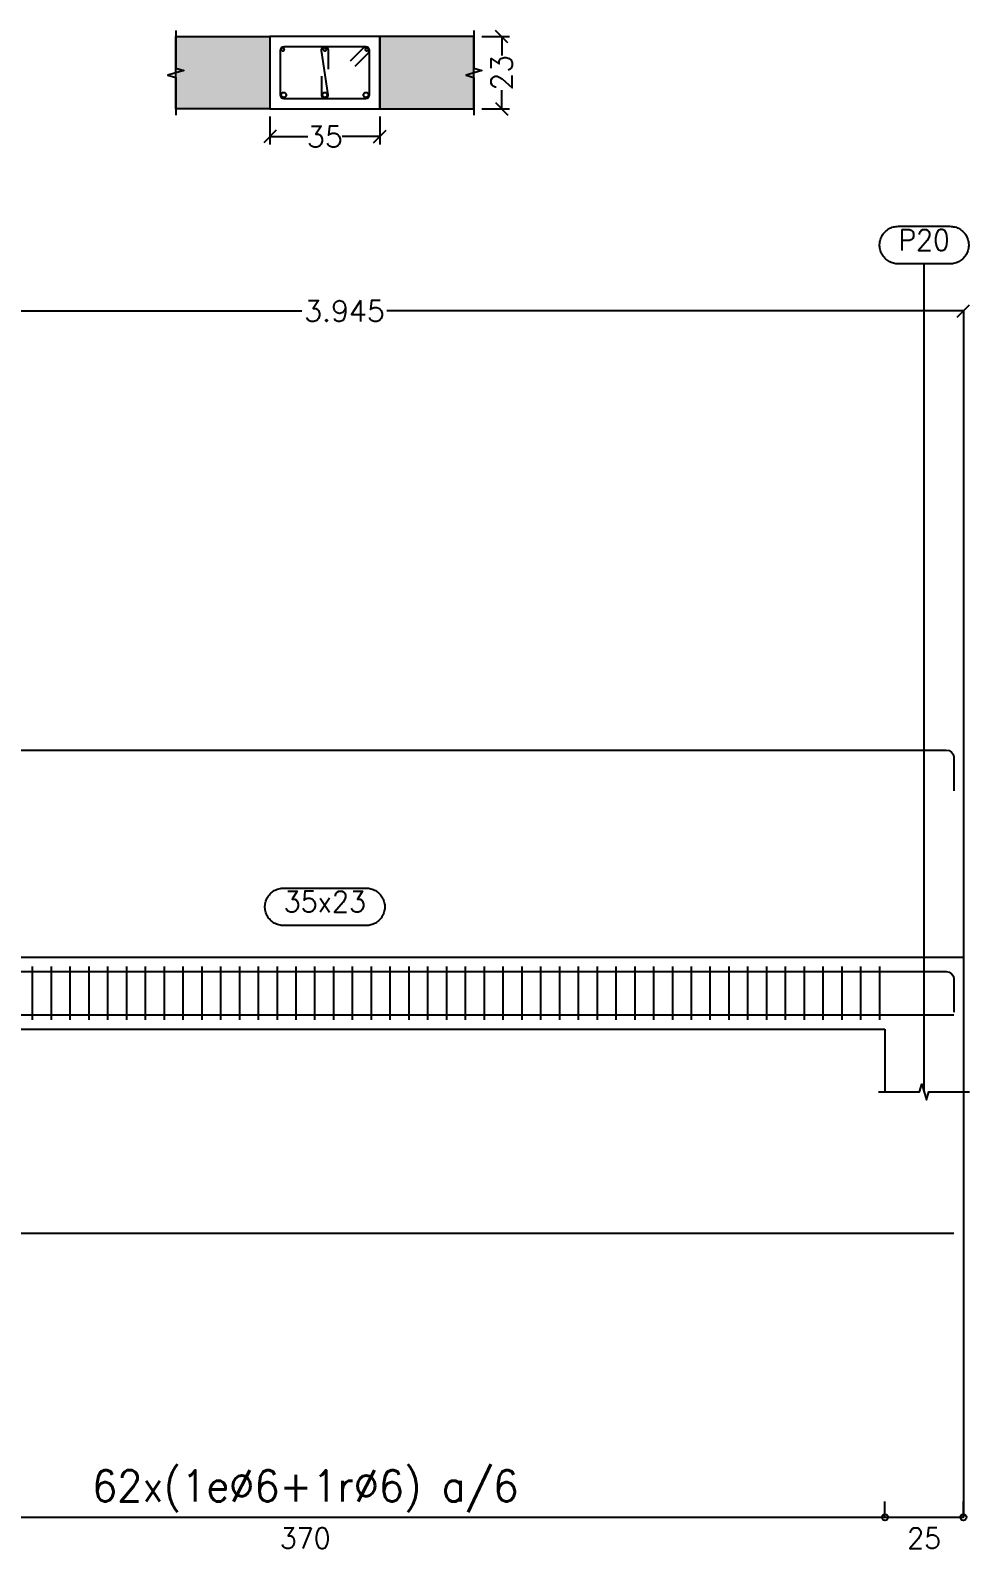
# Model space of a CAD drawing. Header units: millimetres. Extents: x 2071 to 2712, y 1262 to 1380.
# Drawn here: x 2457.53 to 2463.52, y 1278.93 to 1288.61 of the extents above; entities that cross this region are included whole.
import ezdxf
from ezdxf.enums import TextEntityAlignment as Align

# ---------------------------------------------------------------- set-up
doc = ezdxf.new("R2010")
doc.units = ezdxf.units.MM
doc.layers.add('.pormenores', color=8, linetype='Continuous')
doc.layers.add('POR_COT_COMPRIMENTO_PROJECTADO', color=122, linetype='Continuous', lineweight=0)
doc.layers.add('SEC_COTAS_SEC_DIM_VIGA', color=122, linetype='Continuous', lineweight=0)
doc.styles.add('CYPETXT_0.2_romans', font='ROMANS__.TTF', dxfattribs={"height": 0.133333})
doc.styles.add('CYPETXT_romans', font='ROMANS__.TTF', dxfattribs={"height": 0.2})
doc.dimstyles.new('cype_oblique', dxfattribs={"dimtxt": 0.18, "dimasz": 0.18, "dimexe": 0.05, "dimexo": 0.05, "dimgap": 0, "dimtad": 0, "dimdec": 4, "dimzin": 0, "dimdsep": 46, "dimtxsty": 'CYPETXT_0.2_romans', "dimblk": 'OBLIQUE', "dimtsz": 0.04, "dimcen": 0.09, "dimadec": 0, "dimazin": 0, "dimtfac": 1, "dimtdec": 4, "dimtofl": 0, "dimtmove": 2, "dimatfit": 3, "dimfxl": 1, "dimtolj": 1, "dimtzin": 0, "dimarcsym": 0})

# ---------------------------------------------------------------- blocks, each defined once
blk = doc.blocks.new('*D203')
at = {"layer": 'Defpoints', "color": 0, "transparency": 16777216}
for p in [(2459.056, 1288.1073), (2459.756, 1288.1073), (2459.756, 1287.9299)]:
    blk.add_point(p, dxfattribs=at)
at = {"layer": 'SEC_COTAS_SEC_DIM_VIGA', "color": 0, "lineweight": -2, "transparency": 16777216}
for p, q in [((2459.056, 1288.0573), (2459.056, 1287.8799)), ((2459.756, 1288.0573), (2459.756, 1287.8799)), ((2459.096, 1287.9699), (2459.016, 1287.8899)), ((2459.056, 1287.9299), (2459.2965, 1287.9299)), ((2459.756, 1287.9299), (2459.5155, 1287.9299)), ((2459.716, 1287.8899), (2459.796, 1287.9699))]:
    blk.add_line(p, q, dxfattribs=at)
at = {"layer": 'SEC_COTAS_SEC_DIM_VIGA', "color": 0, "transparency": 16777216, "insert": (2459.406, 1287.9299), "char_height": 0.13333, "attachment_point": 5, "style": 'CYPETXT_0.2_romans'}
blk.add_mtext('\\A1;35', dxfattribs=at)
blk = doc.blocks.new('_OBLIQUE')
at = {"color": 0, "linetype": 'ByBlock'}
blk.add_line((-0.5, -0.5), (0.5, 0.5), dxfattribs=at)
blk = doc.blocks.new('*D204')
at = {"layer": 'Defpoints', "color": 0, "transparency": 16777216}
for p in [(2460.356, 1288.5673), (2460.5333, 1288.5673), (2460.356, 1288.1073)]:
    blk.add_point(p, dxfattribs=at)
at = {"layer": 'SEC_COTAS_SEC_DIM_VIGA', "color": 0, "lineweight": -2, "transparency": 16777216}
for p, q in [((2460.5733, 1288.5273), (2460.4933, 1288.6073)), ((2460.406, 1288.5673), (2460.5833, 1288.5673)), ((2460.5333, 1288.5673), (2460.5333, 1288.4478)), ((2460.5333, 1288.1073), (2460.5333, 1288.2267)), ((2460.406, 1288.1073), (2460.5833, 1288.1073)), ((2460.4933, 1288.1473), (2460.5733, 1288.0673))]:
    blk.add_line(p, q, dxfattribs=at)
at = {"layer": 'SEC_COTAS_SEC_DIM_VIGA', "color": 0, "transparency": 16777216, "insert": (2460.5333, 1288.3373), "char_height": 0.13333, "attachment_point": 5, "rotation": 90, "style": 'CYPETXT_0.2_romans'}
blk.add_mtext('\\A1;23', dxfattribs=at)
blk = doc.blocks.new('*D206')
at = {"layer": 'Defpoints', "color": 0, "transparency": 16777216}
for p in [(2455.586, 1286.8179), (2455.586, 1286.8179), (2463.476, 1286.8179)]:
    blk.add_point(p, dxfattribs=at)
at = {"layer": 'POR_COT_COMPRIMENTO_PROJECTADO', "color": 0, "lineweight": -2, "transparency": 16777216}
for p, q in [((2455.626, 1286.8579), (2455.546, 1286.7779)), ((2463.436, 1286.7779), (2463.516, 1286.8579)), ((2455.586, 1286.8179), (2455.586, 1286.8179)), ((2455.586, 1286.8179), (2459.2602, 1286.8179)), ((2463.476, 1286.8179), (2459.8018, 1286.8179)), ((2463.476, 1286.8179), (2463.476, 1286.8179))]:
    blk.add_line(p, q, dxfattribs=at)
at = {"layer": 'POR_COT_COMPRIMENTO_PROJECTADO', "color": 0, "transparency": 16777216, "insert": (2459.531, 1286.8179), "char_height": 0.13333, "attachment_point": 5, "style": 'CYPETXT_0.2_romans'}
blk.add_mtext('\\A1;3.945', dxfattribs=at)

msp = doc.modelspace()

# ---------------------------------------------------------------- hatches: boundary and pattern name
at = {"layer": '.pormenores', "true_color": 0xdad7d3}
for points in [[(2458.45598, 1288.56726), (2459.05598, 1288.56726), (2459.05598, 1288.10726), (2458.45598, 1288.10726)], [(2460.35598, 1288.56726), (2459.75598, 1288.56726), (2459.75598, 1288.10726), (2460.35598, 1288.10726)]]:
    msp.add_hatch(color=254, dxfattribs=at).paths.add_polyline_path(points, flags=0)

# ---------------------------------------------------------------- linework, layer by layer
at = {"layer": '.pormenores'}
for p, q in [((2463.22598, 1286.81793), (2463.22598, 1287.11793)), ((2463.22598, 1281.83833), (2463.22598, 1286.81793)), ((2463.47598, 1286.81793), (2463.47598, 1279.12595)), ((2455.83598, 1282.69833), (2462.97598, 1282.69833)), ((2457.54098, 1282.63833), (2457.54098, 1282.29833)), ((2457.66098, 1282.63833), (2457.66098, 1282.29833)), ((2457.78098, 1282.63833), (2457.78098, 1282.29833)), ((2457.90098, 1282.63833), (2457.90098, 1282.29833)), ((2458.02098, 1282.63833), (2458.02098, 1282.29833)), ((2458.14098, 1282.63833), (2458.14098, 1282.29833)), ((2458.26098, 1282.63833), (2458.26098, 1282.29833)), ((2458.38098, 1282.63833), (2458.38098, 1282.29833)), ((2458.50098, 1282.63833), (2458.50098, 1282.29833)), ((2458.62098, 1282.63833), (2458.62098, 1282.29833)), ((2458.74098, 1282.63833), (2458.74098, 1282.29833)), ((2458.86098, 1282.63833), (2458.86098, 1282.29833)), ((2458.98098, 1282.63833), (2458.98098, 1282.29833)), ((2459.10098, 1282.63833), (2459.10098, 1282.29833)), ((2459.22098, 1282.63833), (2459.22098, 1282.29833)), ((2459.34098, 1282.63833), (2459.34098, 1282.29833)), ((2459.46098, 1282.63833), (2459.46098, 1282.29833)), ((2459.58098, 1282.63833), (2459.58098, 1282.29833)), ((2459.70098, 1282.63833), (2459.70098, 1282.29833)), ((2459.82098, 1282.63833), (2459.82098, 1282.29833)), ((2459.94098, 1282.63833), (2459.94098, 1282.29833)), ((2460.06098, 1282.63833), (2460.06098, 1282.29833)), ((2460.18098, 1282.63833), (2460.18098, 1282.29833)), ((2460.30098, 1282.63833), (2460.30098, 1282.29833)), ((2460.42098, 1282.63833), (2460.42098, 1282.29833)), ((2460.54098, 1282.63833), (2460.54098, 1282.29833)), ((2460.66098, 1282.63833), (2460.66098, 1282.29833)), ((2460.78098, 1282.63833), (2460.78098, 1282.29833)), ((2460.90098, 1282.63833), (2460.90098, 1282.29833)), ((2461.02098, 1282.63833), (2461.02098, 1282.29833)), ((2461.14098, 1282.63833), (2461.14098, 1282.29833)), ((2461.26098, 1282.63833), (2461.26098, 1282.29833)), ((2461.38098, 1282.63833), (2461.38098, 1282.29833)), ((2461.50098, 1282.63833), (2461.50098, 1282.29833)), ((2461.62098, 1282.63833), (2461.62098, 1282.29833)), ((2461.74098, 1282.63833), (2461.74098, 1282.29833)), ((2461.86098, 1282.63833), (2461.86098, 1282.29833)), ((2461.98098, 1282.63833), (2461.98098, 1282.29833)), ((2462.10098, 1282.63833), (2462.10098, 1282.29833)), ((2462.22098, 1282.63833), (2462.22098, 1282.29833)), ((2462.34098, 1282.63833), (2462.34098, 1282.29833)), ((2462.46098, 1282.63833), (2462.46098, 1282.29833)), ((2462.58098, 1282.63833), (2462.58098, 1282.29833)), ((2462.70098, 1282.63833), (2462.70098, 1282.29833)), ((2462.82098, 1282.63833), (2462.82098, 1282.29833)), ((2462.94098, 1282.63833), (2462.94098, 1282.29833)), ((2455.83598, 1282.23833), (2462.97598, 1282.23833)), ((2462.97598, 1282.23833), (2462.97598, 1281.83833)), ((2463.47598, 1282.23833), (2463.47598, 1281.83833)), ((2462.97598, 1279.12595), (2462.97598, 1279.22595))]:
    msp.add_line(p, q, dxfattribs=at)
for points in [[(2458.45598, 1288.60726), (2458.45598, 1288.36726), (2458.50598, 1288.35226), (2458.40598, 1288.32226), (2458.45598, 1288.30726), (2458.45598, 1288.06726)], [(2460.35598, 1288.60726), (2460.35598, 1288.36726), (2460.40598, 1288.35226), (2460.30598, 1288.32226), (2460.35598, 1288.30726), (2460.35598, 1288.06726)], [(2458.45598, 1288.56726), (2459.05598, 1288.56726), (2459.05598, 1288.10726), (2458.45598, 1288.10726)], [(2459.59868, 1288.37885), (2459.68354, 1288.4637), (2459.68627, 1288.46704), (2459.6883, 1288.47084), (2459.68956, 1288.47497), (2459.68998, 1288.47926), (2459.68956, 1288.48355), (2459.6883, 1288.48768), (2459.68627, 1288.49148), (2459.68354, 1288.49482), (2459.6802, 1288.49755), (2459.6764, 1288.49958), (2459.67227, 1288.50084), (2459.66798, 1288.50126), (2459.14398, 1288.50126), (2459.13556, 1288.49958), (2459.12842, 1288.49482), (2459.12365, 1288.48768), (2459.12198, 1288.47926), (2459.12198, 1288.19526), (2459.12365, 1288.18684), (2459.12842, 1288.1797), (2459.13556, 1288.17493), (2459.14398, 1288.17326), (2459.66798, 1288.17326), (2459.6764, 1288.17493), (2459.68354, 1288.1797), (2459.6883, 1288.18684), (2459.68998, 1288.19526), (2459.68998, 1288.47926), (2459.68956, 1288.48355), (2459.6883, 1288.48768), (2459.68627, 1288.49148), (2459.68354, 1288.49482), (2459.6802, 1288.49755), (2459.6764, 1288.49958), (2459.67227, 1288.50084), (2459.66798, 1288.50126), (2459.66369, 1288.50084), (2459.65956, 1288.49958), (2459.65576, 1288.49755), (2459.65242, 1288.49482), (2459.56757, 1288.40996)], [(2459.38398, 1288.31526), (2459.38398, 1288.19526), (2459.38453, 1288.19036), (2459.38616, 1288.18571), (2459.38878, 1288.18154), (2459.39226, 1288.17806), (2459.39643, 1288.17544), (2459.40108, 1288.17381), (2459.40598, 1288.17326), (2459.41087, 1288.17381), (2459.41552, 1288.17544), (2459.4197, 1288.17806), (2459.42318, 1288.18154), (2459.4258, 1288.18571), (2459.42743, 1288.19036), (2459.42798, 1288.19526), (2459.38398, 1288.47926), (2459.38453, 1288.48415), (2459.38616, 1288.4888), (2459.38878, 1288.49298), (2459.39226, 1288.49646), (2459.39643, 1288.49908), (2459.40108, 1288.50071), (2459.40598, 1288.50126), (2459.41087, 1288.50071), (2459.41552, 1288.49908), (2459.4197, 1288.49646), (2459.42318, 1288.49298), (2459.4258, 1288.4888), (2459.42743, 1288.48415), (2459.42798, 1288.47926), (2459.42798, 1288.35926)], [(2460.35598, 1288.56726), (2459.75598, 1288.56726), (2459.75598, 1288.10726), (2460.35598, 1288.10726)], [(2449.95598, 1283.75833), (2449.95598, 1283.96833), (2449.95978, 1283.98746), (2449.97062, 1284.00368), (2449.98684, 1284.01452), (2450.00598, 1284.01833), (2463.36598, 1284.01833), (2463.38511, 1284.01452), (2463.40133, 1284.00368), (2463.41217, 1283.98746), (2463.41598, 1283.96833), (2463.41598, 1283.75833)], [(2462.97598, 1282.69833), (2463.47598, 1282.69833), (2463.47598, 1282.23833)], [(2449.95598, 1282.34633), (2449.95598, 1282.55633), (2449.95978, 1282.57546), (2449.97062, 1282.59168), (2449.98684, 1282.60252), (2450.00598, 1282.60633), (2463.36598, 1282.60633), (2463.38511, 1282.60252), (2463.40133, 1282.59168), (2463.41217, 1282.57546), (2463.41598, 1282.55633), (2463.41598, 1282.34633)], [(2449.95598, 1282.33033), (2463.41598, 1282.33033)], [(2462.93598, 1281.83833), (2463.19598, 1281.83833), (2463.21098, 1281.88833), (2463.24098, 1281.78833), (2463.25598, 1281.83833), (2463.51598, 1281.83833)], [(2449.95598, 1280.93833), (2463.41598, 1280.93833)], [(2455.58598, 1279.12595), (2462.97598, 1279.12595), (2462.97598, 1279.22595)], [(2462.97598, 1279.12595), (2463.47598, 1279.12595), (2463.47598, 1279.22595)]]:
    msp.add_lwpolyline(points, dxfattribs=at)
at = {"layer": '.pormenores', "color": 254, "true_color": 0xdad7d3}
for points in [[(2458.45598, 1288.56726), (2459.05598, 1288.56726), (2459.05598, 1288.10726), (2458.45598, 1288.10726)], [(2460.35598, 1288.56726), (2459.75598, 1288.56726), (2459.75598, 1288.10726), (2460.35598, 1288.10726)]]:
    msp.add_lwpolyline(points, close=True, dxfattribs=at)
at = {"layer": '.pormenores'}
for points in [[(2459.75598, 1288.56726), (2459.05598, 1288.56726), (2459.05598, 1288.10726), (2459.75598, 1288.10726), (2459.75598, 1288.56726)], [(2463.38998, 1287.35793), (2463.39799, 1287.35766), (2463.40597, 1287.35685), (2463.41388, 1287.35552), (2463.42168, 1287.35366), (2463.42934, 1287.35129), (2463.43683, 1287.3484), (2463.4441, 1287.34503), (2463.45113, 1287.34117), (2463.45789, 1287.33686), (2463.46435, 1287.3321), (2463.47047, 1287.32692), (2463.47624, 1287.32135), (2463.48162, 1287.3154), (2463.48659, 1287.30911), (2463.49113, 1287.3025), (2463.49521, 1287.2956), (2463.49883, 1287.28844), (2463.50196, 1287.28105), (2463.50459, 1287.27348), (2463.50671, 1287.26574), (2463.50831, 1287.25789), (2463.50938, 1287.24994), (2463.50991, 1287.24194), (2463.50991, 1287.23392), (2463.50938, 1287.22591), (2463.50831, 1287.21797), (2463.50671, 1287.21011), (2463.50459, 1287.20237), (2463.50196, 1287.1948), (2463.49883, 1287.18741), (2463.49521, 1287.18026), (2463.49113, 1287.17336), (2463.48659, 1287.16674), (2463.48162, 1287.16045), (2463.47624, 1287.1545), (2463.47047, 1287.14893), (2463.46435, 1287.14375), (2463.45789, 1287.13899), (2463.45113, 1287.13468), (2463.4441, 1287.13082), (2463.43683, 1287.12745), (2463.42934, 1287.12457), (2463.42168, 1287.12219), (2463.41388, 1287.12033), (2463.40597, 1287.119), (2463.39799, 1287.11819), (2463.38998, 1287.11793), (2463.06198, 1287.11793), (2463.05396, 1287.11819), (2463.04598, 1287.119), (2463.03808, 1287.12033), (2463.03028, 1287.12219), (2463.02262, 1287.12457), (2463.01513, 1287.12745), (2463.00786, 1287.13082), (2463.00082, 1287.13468), (2462.99407, 1287.13899), (2462.98761, 1287.14375), (2462.98148, 1287.14893), (2462.97572, 1287.1545), (2462.97034, 1287.16045), (2462.96537, 1287.16674), (2462.96083, 1287.17336), (2462.95674, 1287.18026), (2462.95313, 1287.18741), (2462.95, 1287.1948), (2462.94737, 1287.20237), (2462.94525, 1287.21011), (2462.94365, 1287.21797), (2462.94258, 1287.22591), (2462.94205, 1287.23392), (2462.94205, 1287.24194), (2462.94258, 1287.24994), (2462.94365, 1287.25789), (2462.94525, 1287.26574), (2462.94737, 1287.27348), (2462.95, 1287.28105), (2462.95313, 1287.28844), (2462.95674, 1287.2956), (2462.96083, 1287.3025), (2462.96537, 1287.30911), (2462.97034, 1287.3154), (2462.97572, 1287.32135), (2462.98148, 1287.32692), (2462.98761, 1287.3321), (2462.99407, 1287.33686), (2463.00082, 1287.34117), (2463.00786, 1287.34503), (2463.01513, 1287.3484), (2463.02262, 1287.35129), (2463.03028, 1287.35366), (2463.03808, 1287.35552), (2463.04598, 1287.35685), (2463.05396, 1287.35766), (2463.06198, 1287.35793), (2463.38998, 1287.35793)], [(2459.66798, 1283.13833), (2459.67599, 1283.13806), (2459.68397, 1283.13725), (2459.69188, 1283.13592), (2459.69968, 1283.13406), (2459.70734, 1283.13169), (2459.71483, 1283.1288), (2459.7221, 1283.12543), (2459.72913, 1283.12157), (2459.73589, 1283.11726), (2459.74235, 1283.1125), (2459.74847, 1283.10732), (2459.75424, 1283.10175), (2459.75962, 1283.0958), (2459.76459, 1283.08951), (2459.76913, 1283.08289), (2459.77321, 1283.07599), (2459.77683, 1283.06884), (2459.77996, 1283.06145), (2459.78259, 1283.05388), (2459.78471, 1283.04614), (2459.78631, 1283.03828), (2459.78738, 1283.03034), (2459.78791, 1283.02233), (2459.78791, 1283.01432), (2459.78738, 1283.00631), (2459.78631, 1282.99837), (2459.78471, 1282.99051), (2459.78259, 1282.98277), (2459.77996, 1282.9752), (2459.77683, 1282.96781), (2459.77321, 1282.96066), (2459.76913, 1282.95376), (2459.76459, 1282.94714), (2459.75962, 1282.94085), (2459.75424, 1282.9349), (2459.74847, 1282.92933), (2459.74235, 1282.92415), (2459.73589, 1282.91939), (2459.72913, 1282.91508), (2459.7221, 1282.91122), (2459.71483, 1282.90785), (2459.70734, 1282.90496), (2459.69968, 1282.90259), (2459.69188, 1282.90073), (2459.68397, 1282.8994), (2459.67599, 1282.89859), (2459.66798, 1282.89833), (2459.14398, 1282.89833), (2459.13596, 1282.89859), (2459.12798, 1282.8994), (2459.12008, 1282.90073), (2459.11228, 1282.90259), (2459.10462, 1282.90496), (2459.09713, 1282.90785), (2459.08986, 1282.91122), (2459.08282, 1282.91508), (2459.07607, 1282.91939), (2459.06961, 1282.92415), (2459.06348, 1282.92933), (2459.05772, 1282.9349), (2459.05234, 1282.94085), (2459.04737, 1282.94714), (2459.04283, 1282.95376), (2459.03874, 1282.96066), (2459.03513, 1282.96781), (2459.032, 1282.9752), (2459.02937, 1282.98277), (2459.02725, 1282.99051), (2459.02565, 1282.99837), (2459.02458, 1283.00631), (2459.02405, 1283.01432), (2459.02405, 1283.02233), (2459.02458, 1283.03034), (2459.02565, 1283.03828), (2459.02725, 1283.04614), (2459.02937, 1283.05388), (2459.032, 1283.06145), (2459.03513, 1283.06884), (2459.03874, 1283.07599), (2459.04283, 1283.08289), (2459.04737, 1283.08951), (2459.05234, 1283.0958), (2459.05772, 1283.10175), (2459.06348, 1283.10732), (2459.06961, 1283.1125), (2459.07607, 1283.11726), (2459.08282, 1283.12157), (2459.08986, 1283.12543), (2459.09713, 1283.1288), (2459.10462, 1283.13169), (2459.11228, 1283.13406), (2459.12008, 1283.13592), (2459.12798, 1283.13725), (2459.13596, 1283.13806), (2459.14398, 1283.13833), (2459.66798, 1283.13833)]]:
    msp.add_lwpolyline(points, close=True, dxfattribs=at)
for centre, radius in [((2459.13798, 1288.48526), 0.01), ((2459.40598, 1288.48526), 0.01), ((2459.67398, 1288.48526), 0.01), ((2459.14398, 1288.19526), 0.016), ((2459.40598, 1288.19526), 0.016), ((2459.66798, 1288.19526), 0.016), ((2462.97598, 1279.12595), 0.02), ((2462.97598, 1279.12595), 0.02), ((2463.47598, 1279.12595), 0.02)]:
    msp.add_circle(centre, radius, dxfattribs=at)

# ---------------------------------------------------------------- texts
at = {"layer": '.pormenores', "style": 'CYPETXT_romans'}
for s, height, width, p, p2 in [('P20', 0.133333, 0.837611, (2463.06198, 1287.20459), (2463.38998, 1287.20459)), ('35x23', 0.133333, 0.840683, (2459.14398, 1282.98499), (2459.66798, 1282.98499)), ('62x(1e%%c6+1r%%c6) a/6', 0.2, 0.828752, (2457.92198, 1279.22595), (2460.63998, 1279.22595)), ('370', 0.133333, 0.840941, (2459.11898, 1278.92595), (2459.44298, 1278.92595)), ('25', 0.133333, 0.840941, (2463.11798, 1278.92595), (2463.33398, 1278.92595))]:
    msp.add_text(s, height=height, dxfattribs=dict(at, width=width)).set_placement(p, p2, align=Align.FIT)

# ---------------------------------------------------------------- dimensions: what is measured, and where the dimension line sits
at = {"layer": '.pormenores'}
for p1, p2, text, picture, middle in [((2460.35598, 1288.10726), (2460.35598, 1288.56726), '23', '*D204', (2460.53331, 1288.33726)), ((2459.05598, 1288.10726), (2459.75598, 1288.10726), '35', '*D203', (2459.40598, 1287.92993))]:
    dim = msp.add_aligned_dim(p1=p1, p2=p2, distance=-0.17733, text=text, dimstyle='cype_oblique', dxfattribs=at)
    dim.commit()
    dim.dimension.update_dxf_attribs({"geometry": picture, "text_midpoint": middle})
dim = msp.add_aligned_dim(p1=(2463.47598, 1286.81793), p2=(2455.58598, 1286.81793), distance=0, text='3.945', dimstyle='cype_oblique', override={"dimexe": 0, "dimexo": 0}, dxfattribs=at)
dim.commit()
dim.dimension.update_dxf_attribs({"geometry": '*D206', "text_midpoint": (2459.53098, 1286.81793)})

doc.saveas('drawing.dxf')
